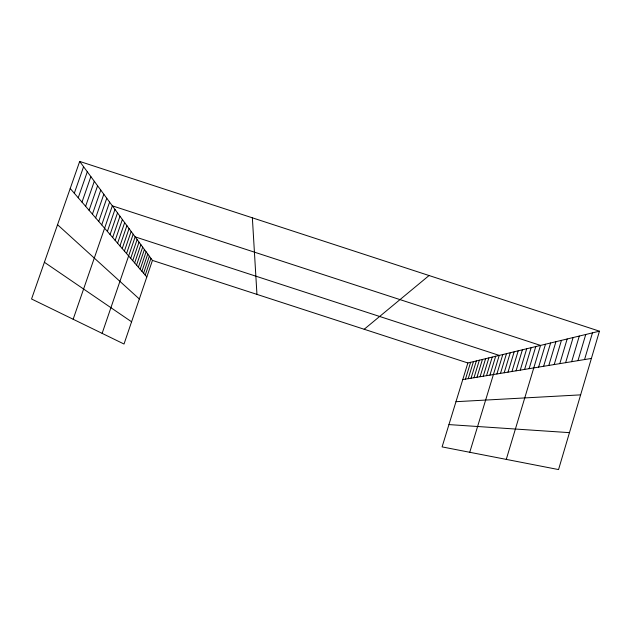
<?xml version="1.0" encoding="UTF-8"?>
<svg xmlns="http://www.w3.org/2000/svg" width="631" height="631" viewBox="0 0 631 631"><rect width="100%" height="100%" fill="white"/><g stroke="black" fill="none" stroke-linecap="round" stroke-linejoin="round"><path stroke-width="0.95" d="M584.543 359.567L592.454 332.876M599.45 331.18L558.545 469.574L442.094 446.898L467.863 362.975L599.45 331.18L79.695 161.426L31.55 298.984L124.023 344.029L152.442 260.406L79.695 161.426M565.628 362.675L573.114 337.546M571.678 361.681L579.297 336.055M577.98 360.648L585.742 334.493M543.622 366.295L550.611 342.988M548.812 365.436L555.919 341.702M554.207 364.552L561.432 340.369M559.807 363.63L567.159 338.989M524.606 369.419L531.16 347.681M529.109 368.678L535.766 346.569M506.267 459.4L540.538 345.417L112.334 205.832L73.157 319.247M538.614 367.116L545.484 344.218M504.193 372.771L510.266 352.729M508.01 372.14L514.178 351.782M511.962 371.493L518.217 350.812M516.04 370.823L522.389 349.803M520.252 370.129L526.704 348.762M483.267 376.21L488.851 357.903M486.548 375.666L492.212 357.091M489.924 375.114L495.666 356.255M469.748 452.285L499.231 355.395L135.152 236.877L102.127 333.365M496.889 373.97L502.797 354.535M500.486 373.378L506.48 353.644M465.457 379.128L470.616 362.312M468.218 378.679L473.447 361.626M471.057 378.214L476.358 360.924M473.984 377.732L479.347 360.198M476.989 377.235L482.423 359.457M480.081 376.731L485.594 358.692M143.584 273.207L149.366 256.218M145.225 275.1L150.927 258.339M130.696 258.331L137.116 239.551M132.707 260.65L139.025 242.146M134.655 262.898L140.879 244.67M136.541 265.075L142.677 247.115M138.378 267.197L144.42 249.49M140.169 269.256L146.116 251.793M141.896 271.259L147.764 254.041M115.165 240.403L122.367 219.478M117.595 243.203L124.67 222.617M119.945 245.916L126.902 225.653M122.217 248.543L129.063 228.588M124.417 251.083L131.153 231.435M126.555 253.552L133.18 234.196M101.725 224.888L109.597 202.109M107.38 231.419L114.976 209.421M110.07 234.519L117.524 212.892M112.657 237.508L119.985 216.236M89.081 210.297L97.6 185.782M92.426 214.154L100.771 190.097M95.644 217.861L103.823 194.253M98.736 221.442L106.765 198.252M74.308 193.236L83.584 166.702M78.228 197.771L87.307 171.766M81.998 202.109L90.872 176.633M85.611 206.282L94.303 181.294M364.19 329.264L429.072 275.534M462.76 379.578L591.389 358.447M455.968 401.695L580.63 394.864M448.941 424.592L569.462 432.645M152.442 260.406L467.863 362.975M44.399 262.275L131.579 321.794M57.547 224.715L139.333 298.991M70.215 188.519L146.826 276.946M252.361 217.813L256.951 294.393"/></g></svg>
